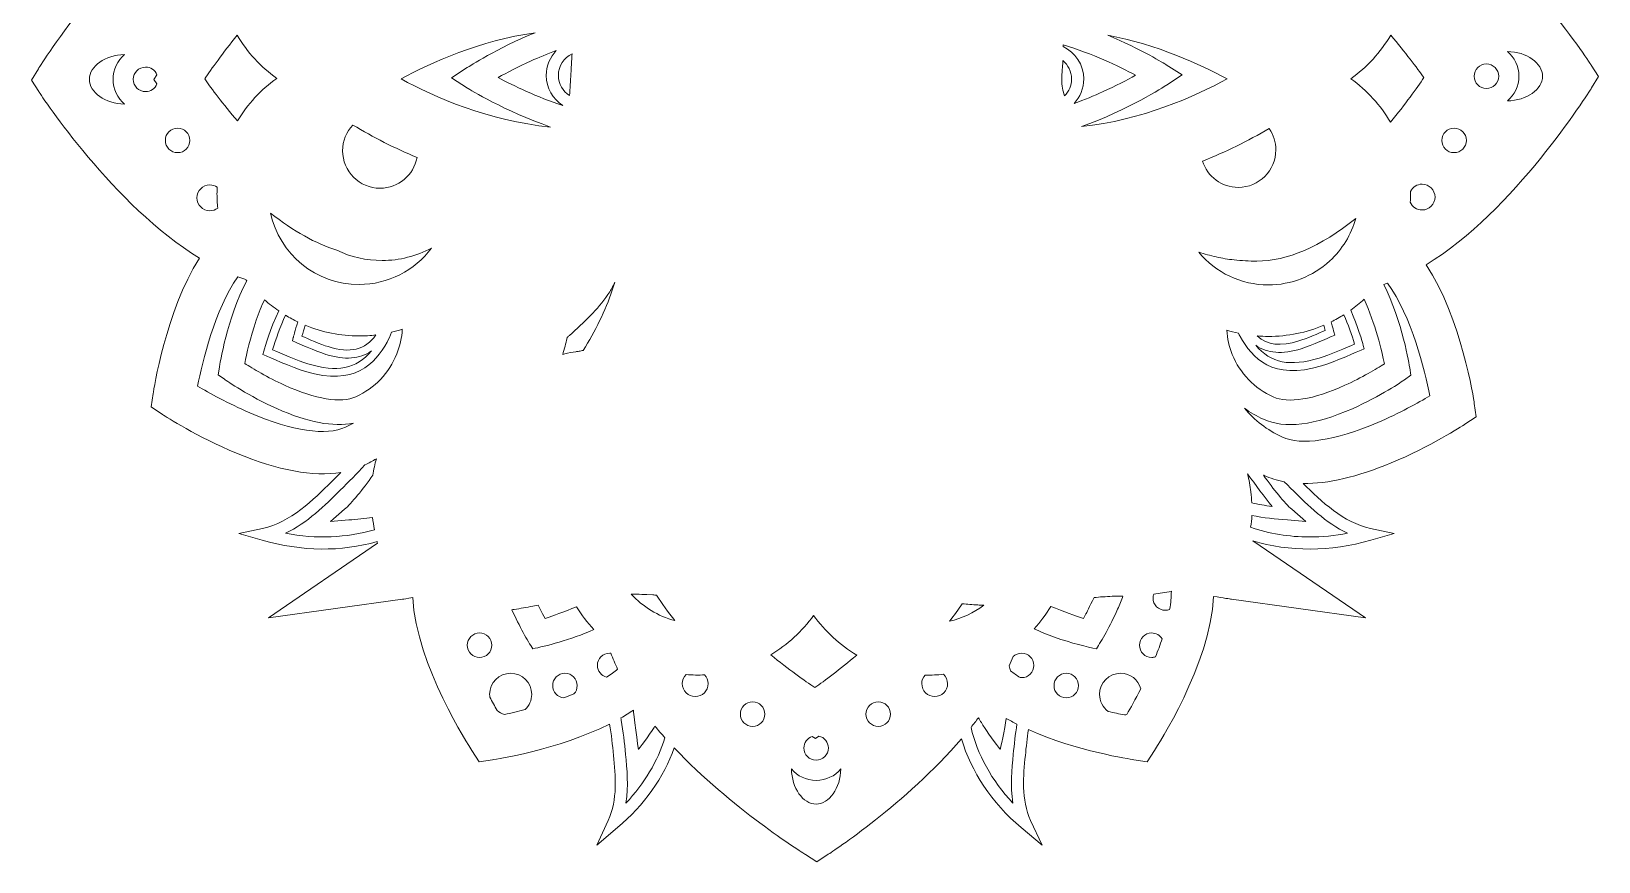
# Model space of a CAD drawing. Header units: millimetres. Extents: x -1261 to 1432, y 277 to 658.
# Drawn here: x 627.4 to 1004.9, y 278.6 to 478.7 of the extents above; entities that cross this region are included whole.
import ezdxf

# ---------------------------------------------------------------- set-up
doc = ezdxf.new("R2010")
doc.units = ezdxf.units.MM
doc.header["$MEASUREMENT"] = 0
doc.layers.add('Layer 8', color=7, linetype='Continuous')

msp = doc.modelspace()

# ---------------------------------------------------------------- linework, layer by layer
at = {"layer": 'Layer 8', "lineweight": 0}
for points, knots in [([(1003.15, 470.58), (1003.15, 470.58), (1003.15, 470.58), (1003.15, 470.58), (1002.39, 471.75), (984.79, 498.59), (963.95, 511.01), (972.03, 523.93), (974.84, 542.68), (974.96, 543.5), (974.96, 543.5), (975.43, 546.71), (975.43, 546.71), (975.43, 546.71), (972.72, 548.5), (972.72, 548.5), (971.89, 549.05), (964.37, 553.93), (954.91, 557.86), (945.3, 561.84), (937.16, 563.42), (930.59, 562.59), (931.49, 563.5), (932.39, 564.4), (933.28, 565.28), (937.71, 569.67), (943.21, 575.14), (949.95, 576.57), (949.95, 576.57), (955.64, 577.78), (955.64, 577.78), (955.64, 577.78), (950.05, 579.4), (950.05, 579.4), (940.98, 582.04), (931.83, 582.22), (923.55, 580.08), (923.55, 580.08), (948.78, 597.34), (948.78, 597.34), (948.78, 597.34), (916.45, 592.84), (916.45, 592.84), (916.21, 592.81), (915.16, 592.66), (913.5, 592.39), (912.71, 608.85), (899.81, 628.62), (899.25, 629.49), (899.25, 629.49), (897.46, 632.2), (897.46, 632.2), (897.46, 632.2), (894.24, 631.73), (894.24, 631.73), (893.48, 631.62), (879.6, 629.54), (867.49, 623.81), (867.21, 625.79), (867.01, 627.79), (866.82, 629.75), (866.34, 634.48), (865.76, 640.37), (868.08, 645.39), (868.08, 645.39), (870.86, 651.38), (870.86, 651.38), (870.86, 651.38), (865.82, 647.12), (865.82, 647.12), (859.11, 641.44), (854.24, 634.34), (851.79, 626.87), (837.88, 642.27), (819.39, 653.87), (818.46, 654.45), (818.46, 654.45), (815.7, 656.17), (815.7, 656.17), (815.7, 656.17), (812.97, 654.4), (812.97, 654.4), (812.11, 653.84), (795.36, 642.86), (782.2, 628.11), (779.63, 635.12), (774.95, 641.75), (768.61, 647.12), (768.61, 647.12), (763.56, 651.38), (763.56, 651.38), (763.56, 651.38), (766.34, 645.39), (766.34, 645.39), (768.67, 640.37), (768.08, 634.48), (767.61, 629.75), (767.41, 627.74), (767.2, 625.68), (766.91, 623.65), (754.72, 629.5), (740.57, 631.62), (739.81, 631.73), (739.81, 631.73), (736.6, 632.2), (736.6, 632.2), (736.6, 632.2), (734.81, 629.49), (734.81, 629.49), (734.24, 628.62), (721.28, 608.75), (720.55, 592.26), (718.28, 592.64), (716.87, 592.83), (716.8, 592.84), (716.8, 592.84), (684.47, 597.34), (684.47, 597.34), (684.47, 597.34), (709.85, 579.98), (709.85, 579.98), (701.47, 582.22), (692.18, 582.08), (682.97, 579.4), (682.97, 579.4), (677.39, 577.78), (677.39, 577.78), (677.39, 577.78), (683.08, 576.57), (683.08, 576.57), (689.81, 575.14), (695.32, 569.67), (699.74, 565.28), (699.81, 565.21), (699.89, 565.14), (699.96, 565.07), (693.6, 565.59), (685.85, 563.97), (676.79, 560.21), (667.34, 556.29), (659.81, 551.4), (658.98, 550.86), (658.98, 550.86), (656.27, 549.07), (656.27, 549.07), (656.27, 549.07), (656.74, 545.85), (656.74, 545.85), (656.86, 544.98), (659.85, 525.05), (668.57, 512.11), (647.61, 499.21), (629.86, 470.93), (629.1, 469.71), (629.1, 469.71), (627.38, 466.95), (627.38, 466.95), (627.38, 466.95), (629.15, 464.22), (629.15, 464.22), (629.9, 463.08), (647.25, 436.63), (667.86, 424.09), (659.69, 411.16), (656.86, 392.25), (656.74, 391.43), (656.74, 391.43), (656.27, 388.21), (656.27, 388.21), (656.27, 388.21), (658.98, 386.42), (658.98, 386.42), (659.81, 385.87), (667.33, 380.99), (676.79, 377.07), (686.82, 372.9), (695.26, 371.36), (701.97, 372.45), (701.23, 371.71), (700.48, 370.96), (699.74, 370.23), (695.32, 365.84), (689.81, 360.37), (683.08, 358.94), (683.08, 358.94), (677.39, 357.73), (677.39, 357.73), (677.39, 357.73), (682.97, 356.11), (682.97, 356.11), (692.49, 353.35), (702.08, 353.29), (710.66, 355.76), (710.7, 355.63), (710.73, 355.5), (710.76, 355.37), (710.76, 355.37), (684.47, 337.39), (684.47, 337.39), (684.47, 337.39), (716.8, 341.89), (716.8, 341.89), (717.01, 341.91), (717.87, 342.04), (719.24, 342.25), (720.16, 325.86), (732.92, 306.29), (733.48, 305.44), (733.48, 305.44), (735.27, 302.72), (735.27, 302.72), (735.27, 302.72), (738.49, 303.19), (738.49, 303.19), (739.27, 303.3), (754.25, 305.55), (766.67, 311.8), (767.1, 309.31), (767.36, 306.72), (767.61, 304.21), (768.08, 299.48), (768.67, 293.59), (766.34, 288.57), (766.34, 288.57), (763.56, 282.57), (763.56, 282.57), (763.56, 282.57), (768.61, 286.84), (768.61, 286.84), (775, 292.25), (779.71, 298.95), (782.26, 306.03), (795.92, 291.58), (812.95, 280.9), (813.84, 280.35), (813.84, 280.35), (816.6, 278.63), (816.6, 278.63), (816.6, 278.63), (819.33, 280.4), (819.33, 280.4), (820.22, 280.98), (838.1, 292.7), (851.44, 308.22), (853.76, 300.34), (858.77, 292.81), (865.82, 286.84), (865.82, 286.84), (870.86, 282.57), (870.86, 282.57), (870.86, 282.57), (868.08, 288.57), (868.08, 288.57), (865.76, 293.59), (866.34, 299.48), (866.82, 304.21), (867.02, 306.27), (867.24, 308.4), (867.54, 310.48), (879.3, 305.23), (892.19, 303.3), (892.92, 303.19), (892.92, 303.19), (896.13, 302.72), (896.13, 302.72), (896.13, 302.72), (897.92, 305.44), (897.92, 305.44), (898.49, 306.3), (911.4, 326.09), (912.18, 342.55), (914.55, 342.16), (916.11, 341.93), (916.45, 341.89), (916.45, 341.89), (948.78, 337.39), (948.78, 337.39), (948.78, 337.39), (921.84, 355.82), (921.84, 355.82), (921.77, 355.86), (921.69, 355.92), (921.61, 355.97), (930.38, 353.28), (940.26, 353.27), (950.05, 356.11), (950.05, 356.11), (955.64, 357.73), (955.64, 357.73), (955.64, 357.73), (949.95, 358.94), (949.95, 358.94), (943.45, 360.32), (938.1, 365.46), (933.75, 369.76), (939.71, 369.69), (946.79, 371.34), (954.91, 374.71), (964.36, 378.63), (971.89, 383.52), (972.72, 384.07), (972.72, 384.07), (975.43, 385.85), (975.43, 385.85), (975.43, 385.85), (974.96, 389.07), (974.96, 389.07), (974.84, 389.93), (971.9, 409.53), (963.36, 422.47), (984.48, 435.26), (1002.43, 463.86), (1003.2, 465.09), (1003.2, 465.09), (1004.92, 467.85), (1004.92, 467.85), (1004.92, 467.85), (1003.15, 470.58), (1003.15, 470.58)], [0, 0, 0, 0, 1, 1, 1, 2, 2, 2, 3, 3, 3, 4, 4, 4, 5, 5, 5, 6, 6, 6, 7, 7, 7, 8, 8, 8, 9, 9, 9, 10, 10, 10, 11, 11, 11, 12, 12, 12, 13, 13, 13, 14, 14, 14, 15, 15, 15, 16, 16, 16, 17, 17, 17, 18, 18, 18, 19, 19, 19, 20, 20, 20, 21, 21, 21, 22, 22, 22, 23, 23, 23, 24, 24, 24, 25, 25, 25, 26, 26, 26, 27, 27, 27, 28, 28, 28, 29, 29, 29, 30, 30, 30, 31, 31, 31, 32, 32, 32, 33, 33, 33, 34, 34, 34, 35, 35, 35, 36, 36, 36, 37, 37, 37, 38, 38, 38, 39, 39, 39, 40, 40, 40, 41, 41, 41, 42, 42, 42, 43, 43, 43, 44, 44, 44, 45, 45, 45, 46, 46, 46, 47, 47, 47, 48, 48, 48, 49, 49, 49, 50, 50, 50, 51, 51, 51, 52, 52, 52, 53, 53, 53, 54, 54, 54, 55, 55, 55, 56, 56, 56, 57, 57, 57, 58, 58, 58, 59, 59, 59, 60, 60, 60, 61, 61, 61, 62, 62, 62, 63, 63, 63, 64, 64, 64, 65, 65, 65, 66, 66, 66, 67, 67, 67, 68, 68, 68, 69, 69, 69, 70, 70, 70, 71, 71, 71, 72, 72, 72, 73, 73, 73, 74, 74, 74, 75, 75, 75, 76, 76, 76, 77, 77, 77, 78, 78, 78, 79, 79, 79, 80, 80, 80, 81, 81, 81, 82, 82, 82, 83, 83, 83, 84, 84, 84, 85, 85, 85, 86, 86, 86, 87, 87, 87, 88, 88, 88, 89, 89, 89, 90, 90, 90, 91, 91, 91, 92, 92, 92, 93, 93, 93, 94, 94, 94, 95, 95, 95, 96, 96, 96, 97, 97, 97, 98, 98, 98, 99, 99, 99, 100, 100, 100, 101, 101, 101, 102, 102, 102, 103, 103, 103, 104, 104, 104, 105, 105, 105, 106, 106, 106, 106]), ([(677.02, 457.12), (673.54, 461.21), (670.78, 464.93), (669.13, 467.25), (670.76, 469.64), (673.5, 473.51), (676.96, 477.77), (679.39, 473.69), (682.64, 470.15), (686.49, 467.39), (682.67, 464.66), (679.45, 461.16), (677.02, 457.12)], [0, 0, 0, 0, 1, 1, 1, 2, 2, 2, 3, 3, 3, 4, 4, 4, 4]), ([(748.76, 478.4), (739.52, 474.62), (732.77, 470.23), (732.39, 469.98), (732.39, 469.98), (728.59, 467.48), (728.59, 467.48), (728.59, 467.48), (732.44, 465.06), (732.44, 465.06), (732.91, 464.77), (741.41, 459.49), (752.43, 455.67), (737.56, 457.08), (724.4, 462.94), (716.45, 467.26), (723.74, 471.22), (735.41, 476.47), (748.76, 478.4)], [0, 0, 0, 0, 1, 1, 1, 2, 2, 2, 3, 3, 3, 4, 4, 4, 5, 5, 5, 6, 6, 6, 6]), ([(915.43, 467.26), (907.63, 463.02), (894.83, 457.31), (880.31, 455.76), (891.58, 459.76), (900.32, 465.44), (900.81, 465.76), (900.81, 465.76), (904.61, 468.25), (904.61, 468.25), (904.61, 468.25), (900.76, 470.67), (900.76, 470.67), (900.42, 470.88), (894.73, 474.42), (886.69, 477.8), (898.56, 475.52), (908.83, 470.84), (915.43, 467.26)], [0, 0, 0, 0, 1, 1, 1, 2, 2, 2, 3, 3, 3, 4, 4, 4, 5, 5, 5, 6, 6, 6, 6]), ([(945.22, 467.29), (949.11, 470.08), (952.38, 473.66), (954.82, 477.8), (958.34, 473.66), (961.14, 469.9), (962.81, 467.56), (961.14, 465.11), (958.34, 461.16), (954.8, 456.81), (952.36, 460.94), (949.1, 464.51), (945.22, 467.29)], [0, 0, 0, 0, 1, 1, 1, 2, 2, 2, 3, 3, 3, 4, 4, 4, 4]), ([(649.82, 461.2), (645.21, 461.29), (641.36, 463.98), (641.36, 467.16), (641.36, 470.33), (645.21, 473.02), (649.82, 473.11), (648.14, 471.68), (647.06, 469.54), (647.06, 467.16), (647.06, 464.77), (648.14, 462.63), (649.82, 461.2)], [0, 0, 0, 0, 1, 1, 1, 2, 2, 2, 3, 3, 3, 4, 4, 4, 4]), ([(755.41, 460.83), (749.13, 462.92), (743.54, 465.61), (739.81, 467.6), (741.92, 468.77), (744.63, 470.18), (747.76, 471.6), (749.57, 472.41), (751.62, 473.28), (753.84, 474.09), (752.34, 472.54), (751.42, 470.43), (751.42, 468.11), (751.42, 465.05), (753.01, 462.37), (755.41, 460.83)], [0, 0, 0, 0, 1, 1, 1, 2, 2, 2, 3, 3, 3, 4, 4, 4, 5, 5, 5, 5]), ([(757.51, 471.5), (757.45, 470.48), (757.39, 469.46), (757.33, 468.44), (757.24, 466.74), (757.14, 465.01), (757.01, 463.28), (755.41, 464.29), (754.34, 466.07), (754.34, 468.11), (754.34, 470.39), (755.68, 472.36), (757.63, 473.27), (757.58, 472.67), (757.54, 472.08), (757.51, 471.5)], [0, 0, 0, 0, 1, 1, 1, 2, 2, 2, 3, 3, 3, 4, 4, 4, 5, 5, 5, 5]), ([(875.93, 475.05), (875.93, 475.19), (875.92, 475.34), (875.92, 475.49), (882.96, 473.34), (889.29, 470.32), (893.39, 468.14), (891.28, 466.96), (888.57, 465.55), (885.44, 464.14), (883.41, 463.22), (881.07, 462.25), (878.54, 461.34), (879.99, 462.89), (880.88, 464.96), (880.88, 467.24), (880.88, 470.69), (878.85, 473.66), (875.93, 475.05)], [0, 0, 0, 0, 1, 1, 1, 2, 2, 2, 3, 3, 3, 4, 4, 4, 5, 5, 5, 6, 6, 6, 6]), ([(982.95, 461.96), (984.64, 463.39), (985.71, 465.53), (985.71, 467.91), (985.71, 470.3), (984.64, 472.43), (982.95, 473.87), (987.56, 473.78), (991.41, 471.09), (991.41, 467.91), (991.41, 464.74), (987.56, 462.05), (982.95, 461.96)], [0, 0, 0, 0, 1, 1, 1, 2, 2, 2, 3, 3, 3, 4, 4, 4, 4]), ([(657.61, 466.04), (657.17, 464.95), (656.09, 464.2), (654.88, 464.2), (653.25, 464.2), (651.93, 465.53), (651.93, 467.16), (651.93, 468.78), (653.25, 470.11), (654.88, 470.11), (656.1, 470.11), (657.18, 469.36), (657.62, 468.26), (657.62, 468.26), (656.91, 467.12), (656.91, 467.12), (656.91, 467.12), (657.61, 466.04), (657.61, 466.04)], [0, 0, 0, 0, 1, 1, 1, 2, 2, 2, 3, 3, 3, 4, 4, 4, 5, 5, 5, 6, 6, 6, 6]), ([(876.29, 463.2), (876.06, 463.79), (875.86, 464.38), (875.74, 464.99), (875.46, 466.42), (875.58, 467.97), (875.7, 469.46), (875.7, 469.46), (875.76, 470.12), (875.76, 470.12), (875.8, 470.63), (875.83, 471.15), (875.85, 471.67), (877.14, 470.62), (877.96, 469.03), (877.96, 467.24), (877.96, 465.67), (877.32, 464.24), (876.29, 463.2)], [0, 0, 0, 0, 1, 1, 1, 2, 2, 2, 3, 3, 3, 4, 4, 4, 5, 5, 5, 6, 6, 6, 6]), ([(977.89, 464.96), (976.26, 464.96), (974.94, 466.28), (974.94, 467.91), (974.94, 469.54), (976.26, 470.87), (977.89, 470.87), (979.52, 470.87), (980.85, 469.54), (980.85, 467.91), (980.85, 466.28), (979.52, 464.96), (977.89, 464.96)], [0, 0, 0, 0, 1, 1, 1, 2, 2, 2, 3, 3, 3, 4, 4, 4, 4]), ([(662.61, 449.49), (660.98, 449.49), (659.66, 450.81), (659.66, 452.44), (659.66, 454.07), (660.98, 455.39), (662.61, 455.39), (664.24, 455.39), (665.56, 454.07), (665.56, 452.44), (665.56, 450.81), (664.24, 449.49), (662.61, 449.49)], [0, 0, 0, 0, 1, 1, 1, 2, 2, 2, 3, 3, 3, 4, 4, 4, 4]), ([(704.85, 456.15), (709.74, 453.2), (714.92, 450.57), (720.28, 448.32), (719.5, 444.09), (715.78, 440.92), (711.4, 440.92), (706.42, 440.92), (702.36, 444.97), (702.36, 449.95), (702.36, 452.27), (703.26, 454.48), (704.85, 456.15)], [0, 0, 0, 0, 1, 1, 1, 2, 2, 2, 3, 3, 3, 4, 4, 4, 4]), ([(909.51, 447.46), (915.03, 449.66), (920.42, 452.29), (925.55, 455.28), (926.6, 453.78), (927.16, 451.99), (927.16, 450.15), (927.16, 445.17), (923.11, 441.12), (918.13, 441.12), (914.12, 441.12), (910.66, 443.72), (909.51, 447.46)], [0, 0, 0, 0, 1, 1, 1, 2, 2, 2, 3, 3, 3, 4, 4, 4, 4]), ([(970.09, 449.49), (968.47, 449.49), (967.14, 450.81), (967.14, 452.44), (967.14, 454.07), (968.47, 455.39), (970.09, 455.39), (971.72, 455.39), (973.05, 454.07), (973.05, 452.44), (973.05, 450.81), (971.72, 449.49), (970.09, 449.49)], [0, 0, 0, 0, 1, 1, 1, 2, 2, 2, 3, 3, 3, 4, 4, 4, 4]), ([(962.39, 435.68), (961.14, 435.68), (960.03, 436.43), (959.54, 437.57), (959.58, 438.26), (959.6, 438.86), (959.6, 439.43), (959.6, 439.66), (959.59, 439.89), (959.59, 440.12), (960.1, 441.2), (961.2, 441.9), (962.39, 441.9), (964.11, 441.9), (965.5, 440.51), (965.5, 438.79), (965.5, 437.08), (964.11, 435.68), (962.39, 435.68)], [0, 0, 0, 0, 1, 1, 1, 2, 2, 2, 3, 3, 3, 4, 4, 4, 5, 5, 5, 6, 6, 6, 6]), ([(667.27, 438.6), (667.27, 440.31), (668.66, 441.71), (670.38, 441.71), (671.02, 441.71), (671.63, 441.51), (672.14, 441.15), (672.12, 440.6), (672.1, 440.06), (672.1, 439.54), (672.1, 438.43), (672.16, 437.29), (672.28, 436.14), (671.73, 435.72), (671.07, 435.48), (670.38, 435.48), (668.66, 435.48), (667.27, 436.88), (667.27, 438.6)], [0, 0, 0, 0, 1, 1, 1, 2, 2, 2, 3, 3, 3, 4, 4, 4, 5, 5, 5, 6, 6, 6, 6]), ([(711.89, 423.51), (716.04, 423.51), (720.11, 424.53), (723.79, 426.48), (719.71, 421.05), (713.26, 417.72), (706.33, 417.72), (695.9, 417.72), (687.13, 425.03), (685.01, 434.92), (690.53, 430.57), (695.88, 427.57), (700.94, 425.97), (704.38, 424.34), (708.06, 423.51), (711.89, 423.51)], [0, 0, 0, 0, 1, 1, 1, 2, 2, 2, 3, 3, 3, 4, 4, 4, 5, 5, 5, 5]), ([(940.13, 423.39), (936.09, 419.67), (930.85, 417.62), (925.36, 417.62), (918.79, 417.62), (912.67, 420.56), (908.57, 425.5), (909.97, 425.06), (911.39, 424.68), (912.82, 424.38), (914.22, 424.02), (915.66, 423.78), (917.1, 423.67), (918.92, 423.46), (920.75, 423.35), (922.55, 423.35), (929.91, 423.35), (937.92, 426.81), (946.4, 433.65), (945.33, 429.75), (943.17, 426.19), (940.13, 423.39)], [0, 0, 0, 0, 1, 1, 1, 2, 2, 2, 3, 3, 3, 4, 4, 4, 5, 5, 5, 6, 6, 6, 7, 7, 7, 7]), ([(680.01, 386.81), (674.81, 389.03), (670.17, 391.61), (667.44, 393.22), (668.63, 399.2), (671.6, 411.56), (677.08, 419.58), (677.74, 419.34), (678.39, 419.12), (679.03, 418.93), (679.11, 418.83), (679.18, 418.73), (679.26, 418.63), (674.57, 409.61), (672.74, 398.27), (672.67, 397.77), (672.67, 397.77), (672.38, 395.93), (672.38, 395.93), (672.38, 395.93), (673.89, 394.87), (673.89, 394.87), (674.47, 394.46), (679.78, 390.8), (686.48, 387.82), (693.93, 384.51), (700.12, 383.33), (704.95, 384.3), (704.35, 383.96), (703.73, 383.65), (703.09, 383.35), (698.38, 381.18), (690.39, 382.38), (680.01, 386.81)], [0, 0, 0, 0, 1, 1, 1, 2, 2, 2, 3, 3, 3, 4, 4, 4, 5, 5, 5, 6, 6, 6, 7, 7, 7, 8, 8, 8, 9, 9, 9, 10, 10, 10, 11, 11, 11, 11]), ([(759.32, 401.64), (759.06, 401.6), (758.8, 401.56), (758.54, 401.52), (757.67, 401.38), (756.77, 401.24), (755.89, 401), (755.71, 400.96), (755.54, 400.91), (755.37, 400.85), (755.77, 402.18), (756.13, 403.5), (756.45, 404.83), (756.46, 404.87), (756.47, 404.92), (756.48, 404.96), (756.66, 405.12), (756.84, 405.29), (757.01, 405.44), (757.01, 405.44), (757.64, 406.02), (757.64, 406.02), (761.21, 409.27), (764.36, 412.27), (766.69, 415.97), (767.17, 416.74), (767.59, 417.51), (767.97, 418.29), (767.74, 417.66), (767.52, 417.02), (767.31, 416.36), (765.65, 411.36), (763.19, 406.47), (760.33, 401.83), (759.99, 401.76), (759.66, 401.7), (759.32, 401.64)], [0, 0, 0, 0, 1, 1, 1, 2, 2, 2, 3, 3, 3, 4, 4, 4, 5, 5, 5, 6, 6, 6, 7, 7, 7, 8, 8, 8, 9, 9, 9, 10, 10, 10, 11, 11, 11, 12, 12, 12, 12]), ([(964.26, 390.86), (961.53, 389.25), (956.89, 386.67), (951.69, 384.45), (951.69, 384.45), (951.69, 384.45), (951.69, 384.45), (941.31, 380.02), (933.32, 378.83), (928.61, 381), (925.06, 382.63), (922.01, 384.99), (919.62, 387.88), (921.02, 386.86), (922.54, 385.97), (924.16, 385.24), (929.3, 382.92), (936.51, 383.78), (945.6, 387.79), (952.31, 390.75), (957.61, 394.38), (958.19, 394.78), (958.19, 394.78), (959.71, 395.83), (959.71, 395.83), (959.71, 395.83), (959.42, 397.67), (959.42, 397.67), (959.34, 398.15), (957.61, 408.88), (953.15, 417.73), (953.45, 417.82), (953.75, 417.92), (954.05, 418.03), (959.89, 410.08), (963.02, 397.12), (964.26, 390.86)], [0, 0, 0, 0, 1, 1, 1, 2, 2, 2, 3, 3, 3, 4, 4, 4, 5, 5, 5, 6, 6, 6, 7, 7, 7, 8, 8, 8, 9, 9, 9, 10, 10, 10, 11, 11, 11, 12, 12, 12, 12]), ([(683.53, 414.05), (684.62, 413.07), (685.77, 412.18), (686.97, 411.36), (684.92, 407.09), (683.64, 402.63), (683.38, 401.67), (683.38, 401.67), (683.16, 400.86), (683.16, 400.86), (683.16, 400.86), (683.93, 400.52), (683.93, 400.52), (684.18, 400.41), (690.28, 397.71), (693.44, 396.75), (705.29, 393.15), (710.15, 398.64), (713.06, 403.82), (713.46, 404.53), (713.8, 405.35), (714.11, 406.21), (714.99, 406.41), (715.86, 406.66), (716.73, 406.93), (716.63, 404.91), (716.19, 402.92), (715.41, 400.98), (713.58, 396.38), (710.07, 392.71), (705.55, 390.65), (701.98, 389.03), (695.87, 390.03), (688.34, 393.47), (684.26, 395.33), (680.68, 397.49), (678.78, 398.71), (679.21, 400.9), (680.12, 404.92), (681.57, 409.11), (682.18, 410.89), (682.84, 412.54), (683.53, 414.05)], [0, 0, 0, 0, 1, 1, 1, 2, 2, 2, 3, 3, 3, 4, 4, 4, 5, 5, 5, 6, 6, 6, 7, 7, 7, 8, 8, 8, 9, 9, 9, 10, 10, 10, 11, 11, 11, 12, 12, 12, 13, 13, 13, 14, 14, 14, 14]), ([(916.67, 400.86), (915.91, 402.76), (915.47, 404.71), (915.37, 406.7), (916.29, 406.41), (917.22, 406.17), (918.16, 405.97), (918.28, 405.7), (918.42, 405.44), (918.55, 405.19), (921.46, 400.01), (926.32, 394.52), (938.17, 398.12), (941.33, 399.08), (947.43, 401.78), (947.68, 401.9), (947.68, 401.9), (948.45, 402.24), (948.45, 402.24), (948.45, 402.24), (948.23, 403.04), (948.23, 403.04), (947.99, 403.91), (946.92, 407.67), (945.19, 411.54), (946.31, 412.34), (947.39, 413.2), (948.41, 414.15), (951.13, 408.36), (952.69, 401.66), (953.31, 398.6), (951.41, 397.4), (947.85, 395.28), (943.79, 393.43), (936.24, 390), (930.12, 389), (926.54, 390.62), (922.01, 392.66), (918.51, 396.3), (916.67, 400.86)], [0, 0, 0, 0, 1, 1, 1, 2, 2, 2, 3, 3, 3, 4, 4, 4, 5, 5, 5, 6, 6, 6, 7, 7, 7, 8, 8, 8, 9, 9, 9, 10, 10, 10, 11, 11, 11, 12, 12, 12, 13, 13, 13, 13]), ([(691.02, 403.82), (691.22, 403.73), (695.89, 401.62), (698.32, 400.88), (702.91, 399.47), (706.46, 399.71), (709.29, 401.71), (705.68, 397.36), (701.02, 396.48), (694, 398.61), (691.6, 399.34), (687.25, 401.2), (685.49, 401.96), (686.25, 404.57), (687.34, 407.58), (688.63, 410.29), (689.59, 409.71), (690.58, 409.18), (691.58, 408.7), (690.89, 406.61), (690.5, 405.04), (690.48, 404.94), (690.48, 404.94), (690.28, 404.15), (690.28, 404.15), (690.28, 404.15), (691.02, 403.82), (691.02, 403.82)], [0, 0, 0, 0, 1, 1, 1, 2, 2, 2, 3, 3, 3, 4, 4, 4, 5, 5, 5, 6, 6, 6, 7, 7, 7, 8, 8, 8, 9, 9, 9, 9]), ([(698.89, 402.74), (697.14, 403.27), (694, 404.63), (692.57, 405.26), (692.8, 406.12), (693.06, 407.01), (693.36, 407.91), (697.46, 406.22), (701.87, 405.31), (706.33, 405.31), (707.7, 405.31), (709.05, 405.39), (710.39, 405.55), (707.73, 401.9), (704.24, 401.1), (698.89, 402.74)], [0, 0, 0, 0, 1, 1, 1, 2, 2, 2, 3, 3, 3, 4, 4, 4, 5, 5, 5, 5]), ([(933.29, 402.25), (935.72, 402.99), (940.39, 405.1), (940.59, 405.19), (940.59, 405.19), (941.33, 405.53), (941.33, 405.53), (941.33, 405.53), (941.13, 406.31), (941.13, 406.31), (941.11, 406.39), (940.88, 407.33), (940.46, 408.7), (941.52, 409.22), (942.54, 409.8), (943.54, 410.43), (944.59, 408.06), (945.48, 405.55), (946.12, 403.34), (944.36, 402.57), (940.01, 400.72), (937.61, 399.99), (930.59, 397.86), (925.93, 398.74), (922.32, 403.08), (925.15, 401.08), (928.7, 400.84), (933.29, 402.25)], [0, 0, 0, 0, 1, 1, 1, 2, 2, 2, 3, 3, 3, 4, 4, 4, 5, 5, 5, 6, 6, 6, 7, 7, 7, 8, 8, 8, 9, 9, 9, 9]), ([(922.66, 405.31), (923.55, 405.24), (924.46, 405.2), (925.36, 405.2), (930.03, 405.2), (934.53, 406.13), (938.69, 407.89), (938.81, 407.47), (938.93, 407.05), (939.04, 406.63), (937.61, 406), (934.47, 404.65), (932.72, 404.11), (928.28, 402.75), (925.12, 403.07), (922.66, 405.31)], [0, 0, 0, 0, 1, 1, 1, 2, 2, 2, 3, 3, 3, 4, 4, 4, 5, 5, 5, 5]), ([(688.57, 357.76), (693.85, 360.27), (698.17, 364.55), (701.8, 368.16), (703.78, 370.12), (705.8, 372.14), (707.73, 374.24), (708.68, 374.69), (709.6, 375.19), (710.49, 375.71), (710.12, 374.46), (709.84, 373.13), (709.64, 371.73), (707.21, 368.36), (704.54, 364.98), (702.84, 363.54), (702.84, 363.54), (699.42, 360.63), (699.42, 360.63), (699.42, 360.63), (703.89, 360.97), (703.89, 360.97), (705.79, 361.11), (707.69, 361.29), (709.57, 361.57), (709.69, 360.6), (709.85, 359.61), (710.03, 358.62), (703.36, 356.66), (696.01, 356.34), (688.57, 357.76)], [0, 0, 0, 0, 1, 1, 1, 2, 2, 2, 3, 3, 3, 4, 4, 4, 5, 5, 5, 6, 6, 6, 7, 7, 7, 8, 8, 8, 9, 9, 9, 10, 10, 10, 10]), ([(921.36, 365.09), (921.32, 365.96), (921.24, 366.84), (921.13, 367.74), (920.95, 369.17), (920.7, 370.63), (920.37, 372.11), (922.24, 369.4), (924.42, 366.48), (926.31, 364.25), (924.54, 364.46), (922.9, 364.73), (921.36, 365.09)], [0, 0, 0, 0, 1, 1, 1, 2, 2, 2, 3, 3, 3, 4, 4, 4, 4]), ([(944.45, 357.76), (941.37, 357.17), (938.3, 356.88), (935.28, 356.88), (930.34, 356.88), (925.54, 357.67), (921.09, 359.22), (921.25, 360.15), (921.35, 361.11), (921.39, 362.09), (924.19, 361.48), (927.08, 361.18), (929.95, 360.97), (929.95, 360.97), (934.42, 360.63), (934.42, 360.63), (934.42, 360.63), (931, 363.54), (931, 363.54), (929.28, 364.99), (926.59, 368.4), (924.15, 371.8), (924.21, 371.77), (924.27, 371.74), (924.33, 371.71), (925.82, 371.03), (927.44, 370.52), (929.18, 370.2), (929.86, 369.51), (930.55, 368.83), (931.22, 368.16), (934.86, 364.55), (939.18, 360.27), (944.45, 357.76)], [0, 0, 0, 0, 1, 1, 1, 2, 2, 2, 3, 3, 3, 4, 4, 4, 5, 5, 5, 6, 6, 6, 7, 7, 7, 8, 8, 8, 9, 9, 9, 10, 10, 10, 11, 11, 11, 11]), ([(900.52, 339.21), (898.89, 339.21), (897.57, 340.54), (897.57, 342.17), (897.57, 342.5), (897.63, 342.82), (897.73, 343.12), (899.16, 343.29), (900.58, 343.51), (901.99, 343.78), (901.98, 342.44), (901.85, 340.98), (901.58, 339.41), (901.24, 339.28), (900.89, 339.21), (900.52, 339.21)], [0, 0, 0, 0, 1, 1, 1, 2, 2, 2, 3, 3, 3, 4, 4, 4, 5, 5, 5, 5]), ([(748.16, 329.93), (746.99, 331.82), (744.93, 335.33), (743.14, 339.34), (743.3, 339.36), (743.47, 339.39), (743.65, 339.41), (745.17, 339.63), (746.69, 339.91), (748.16, 340.19), (748.16, 340.19), (749.46, 340.42), (749.46, 340.42), (750.06, 339.22), (750.48, 338.43), (750.54, 338.32), (750.54, 338.32), (751.14, 337.19), (751.14, 337.19), (751.14, 337.19), (752.33, 337.63), (752.33, 337.63), (752.53, 337.71), (755.73, 338.88), (758.73, 340.03), (759.91, 338.09), (761.29, 336.25), (762.85, 334.57), (757.32, 332.02), (751.07, 330.54), (748.16, 329.93)], [0, 0, 0, 0, 1, 1, 1, 2, 2, 2, 3, 3, 3, 4, 4, 4, 5, 5, 5, 6, 6, 6, 7, 7, 7, 8, 8, 8, 9, 9, 9, 10, 10, 10, 10]), ([(771.9, 343.09), (772.34, 343.09), (772.77, 343.08), (773.19, 343.08), (774, 343.06), (774.83, 343.04), (775.65, 343), (775.65, 343), (777.1, 342.92), (777.1, 342.92), (777.41, 342.9), (777.71, 342.88), (777.98, 342.85), (779.26, 340.83), (780.74, 338.79), (782.42, 336.72), (778.32, 337.8), (774.69, 340.05), (771.9, 343.09)], [0, 0, 0, 0, 1, 1, 1, 2, 2, 2, 3, 3, 3, 4, 4, 4, 5, 5, 5, 6, 6, 6, 6]), ([(848.55, 336.56), (849.66, 337.98), (850.68, 339.38), (851.61, 340.77), (852.82, 340.67), (854.08, 340.57), (855.36, 340.49), (855.84, 340.46), (856.31, 340.43), (856.78, 340.41), (854.38, 338.59), (851.59, 337.26), (848.55, 336.56)], [0, 0, 0, 0, 1, 1, 1, 2, 2, 2, 3, 3, 3, 4, 4, 4, 4]), ([(873.88, 332.71), (873.88, 332.71), (873.88, 332.71), (873.88, 332.71), (872.09, 333.35), (870.43, 334.03), (868.92, 334.75), (870.44, 336.41), (871.79, 338.22), (872.94, 340.13), (876.02, 338.95), (879.4, 337.71), (879.61, 337.63), (879.61, 337.63), (880.8, 337.19), (880.8, 337.19), (880.8, 337.19), (881.4, 338.32), (881.4, 338.32), (881.48, 338.48), (882.32, 340.07), (883.37, 342.25), (884.06, 342.33), (884.75, 342.41), (885.44, 342.45), (886.97, 342.56), (888.55, 342.6), (890.08, 342.64), (890.17, 342.64), (890.26, 342.65), (890.34, 342.65), (889.96, 341.62), (889.53, 340.56), (889.04, 339.47), (887.23, 335.41), (885.14, 331.84), (883.95, 329.93), (881.81, 330.37), (877.93, 331.28), (873.88, 332.71)], [0, 0, 0, 0, 1, 1, 1, 2, 2, 2, 3, 3, 3, 4, 4, 4, 5, 5, 5, 6, 6, 6, 7, 7, 7, 8, 8, 8, 9, 9, 9, 10, 10, 10, 11, 11, 11, 12, 12, 12, 13, 13, 13, 13]), ([(816.13, 320.57), (813.7, 322.21), (809.79, 324.98), (805.48, 328.49), (809.54, 330.92), (813.05, 334.15), (815.8, 337.98), (818.56, 334.12), (822.12, 330.86), (826.22, 328.42), (822.14, 324.96), (818.43, 322.21), (816.13, 320.57)], [0, 0, 0, 0, 1, 1, 1, 2, 2, 2, 3, 3, 3, 4, 4, 4, 4]), ([(735.34, 327.84), (733.71, 327.84), (732.39, 329.17), (732.39, 330.8), (732.39, 332.43), (733.71, 333.75), (735.34, 333.75), (736.97, 333.75), (738.29, 332.43), (738.29, 330.8), (738.29, 329.17), (736.97, 327.84), (735.34, 327.84)], [0, 0, 0, 0, 1, 1, 1, 2, 2, 2, 3, 3, 3, 4, 4, 4, 4]), ([(898.17, 327.99), (897.87, 327.89), (897.57, 327.84), (897.26, 327.84), (895.63, 327.84), (894.3, 329.17), (894.3, 330.8), (894.3, 332.43), (895.63, 333.75), (897.26, 333.75), (898.3, 333.75), (899.24, 333.21), (899.77, 332.34), (899.3, 330.94), (898.77, 329.48), (898.17, 327.99)], [0, 0, 0, 0, 1, 1, 1, 2, 2, 2, 3, 3, 3, 4, 4, 4, 5, 5, 5, 5]), ([(765.96, 323.07), (764.68, 323.4), (763.73, 324.58), (763.73, 325.93), (763.73, 327.56), (765.06, 328.89), (766.69, 328.89), (766.79, 328.89), (766.89, 328.88), (766.99, 328.87), (767.45, 327.59), (768, 326.29), (768.61, 325), (767.82, 324.35), (766.93, 323.7), (765.96, 323.07)], [0, 0, 0, 0, 1, 1, 1, 2, 2, 2, 3, 3, 3, 4, 4, 4, 5, 5, 5, 5]), ([(865.91, 322.98), (865.79, 322.98), (865.68, 322.99), (865.56, 323), (864.74, 323.53), (863.97, 324.07), (863.27, 324.62), (863.08, 324.99), (862.98, 325.4), (862.96, 325.81), (863.29, 326.56), (863.59, 327.31), (863.87, 328.06), (864.42, 328.59), (865.15, 328.89), (865.91, 328.89), (867.54, 328.89), (868.86, 327.56), (868.86, 325.93), (868.86, 324.3), (867.54, 322.98), (865.91, 322.98)], [0, 0, 0, 0, 1, 1, 1, 2, 2, 2, 3, 3, 3, 4, 4, 4, 5, 5, 5, 6, 6, 6, 7, 7, 7, 7]), ([(746.3, 315.26), (744.67, 314.84), (743, 314.45), (741.35, 314.11), (740.71, 314.31), (740.12, 314.63), (739.6, 315.06), (738.99, 316.12), (738.39, 317.2), (737.82, 318.28), (737.79, 318.51), (737.77, 318.73), (737.77, 318.95), (737.77, 321.74), (740.04, 324.02), (742.84, 324.02), (745.63, 324.02), (747.91, 321.74), (747.91, 318.95), (747.91, 317.54), (747.33, 316.21), (746.3, 315.26)], [0, 0, 0, 0, 1, 1, 1, 2, 2, 2, 3, 3, 3, 4, 4, 4, 5, 5, 5, 6, 6, 6, 7, 7, 7, 7]), ([(758.08, 319.06), (757.3, 318.74), (756.49, 318.43), (755.66, 318.12), (754.15, 318.26), (752.96, 319.53), (752.96, 321.06), (752.96, 322.69), (754.29, 324.02), (755.92, 324.02), (757.54, 324.02), (758.87, 322.69), (758.87, 321.06), (758.87, 320.31), (758.59, 319.61), (758.08, 319.06)], [0, 0, 0, 0, 1, 1, 1, 2, 2, 2, 3, 3, 3, 4, 4, 4, 5, 5, 5, 5]), ([(787.3, 318.42), (785.59, 318.42), (784.19, 319.81), (784.19, 321.53), (784.19, 322.35), (784.52, 323.14), (785.1, 323.72), (786.59, 323.59), (788.09, 323.57), (789.57, 323.64), (790.11, 323.07), (790.41, 322.32), (790.41, 321.53), (790.41, 319.81), (789.02, 318.42), (787.3, 318.42)], [0, 0, 0, 0, 1, 1, 1, 2, 2, 2, 3, 3, 3, 4, 4, 4, 5, 5, 5, 5]), ([(844.98, 318.42), (843.27, 318.42), (841.87, 319.81), (841.87, 321.53), (841.87, 322.31), (842.16, 323.04), (842.68, 323.61), (844.16, 323.57), (845.65, 323.63), (847.13, 323.78), (847.74, 323.19), (848.09, 322.38), (848.09, 321.53), (848.09, 319.81), (846.7, 318.42), (844.98, 318.42)], [0, 0, 0, 0, 1, 1, 1, 2, 2, 2, 3, 3, 3, 4, 4, 4, 5, 5, 5, 5]), ([(876.68, 318.11), (875.05, 318.11), (873.73, 319.43), (873.73, 321.06), (873.73, 322.69), (875.05, 324.02), (876.68, 324.02), (878.31, 324.02), (879.63, 322.69), (879.63, 321.06), (879.63, 319.43), (878.31, 318.11), (876.68, 318.11)], [0, 0, 0, 0, 1, 1, 1, 2, 2, 2, 3, 3, 3, 4, 4, 4, 4]), ([(891.25, 314.11), (891.08, 314.06), (890.9, 314.01), (890.71, 313.98), (889.42, 314.24), (888.11, 314.53), (886.79, 314.85), (885.47, 315.8), (884.69, 317.32), (884.69, 318.95), (884.69, 321.74), (886.96, 324.02), (889.76, 324.02), (892.06, 324.02), (894.04, 322.48), (894.64, 320.29), (893.35, 317.77), (892.13, 315.61), (891.25, 314.11)], [0, 0, 0, 0, 1, 1, 1, 2, 2, 2, 3, 3, 3, 4, 4, 4, 5, 5, 5, 6, 6, 6, 6]), ([(770.61, 292.76), (771.27, 296.86), (770.86, 300.97), (770.51, 304.49), (770.24, 307.2), (769.97, 309.99), (769.48, 312.72), (769.45, 312.9), (769.42, 313.08), (769.38, 313.26), (770.42, 313.86), (771.43, 314.49), (772.4, 315.15), (772.31, 314.93), (773.61, 305.65), (773.61, 305.65), (773.61, 305.65), (776.23, 309.13), (777.41, 310.96), (777.47, 311.07), (777.54, 311.17), (777.6, 311.28), (778.38, 310.34), (779.19, 309.4), (780.01, 308.48), (778.26, 302.88), (775.04, 297.46), (770.61, 292.76)], [0, 0, 0, 0, 1, 1, 1, 2, 2, 2, 3, 3, 3, 4, 4, 4, 5, 5, 5, 6, 6, 6, 7, 7, 7, 8, 8, 8, 9, 9, 9, 9]), ([(801.12, 311.22), (799.5, 311.22), (798.17, 312.55), (798.17, 314.18), (798.17, 315.81), (799.5, 317.13), (801.12, 317.13), (802.75, 317.13), (804.08, 315.81), (804.08, 314.18), (804.08, 312.55), (802.75, 311.22), (801.12, 311.22)], [0, 0, 0, 0, 1, 1, 1, 2, 2, 2, 3, 3, 3, 4, 4, 4, 4]), ([(831.38, 311.22), (829.75, 311.22), (828.43, 312.55), (828.43, 314.18), (828.43, 315.81), (829.75, 317.13), (831.38, 317.13), (833.01, 317.13), (834.33, 315.81), (834.33, 314.18), (834.33, 312.55), (833.01, 311.22), (831.38, 311.22)], [0, 0, 0, 0, 1, 1, 1, 2, 2, 2, 3, 3, 3, 4, 4, 4, 4]), ([(863.91, 304.49), (863.56, 300.97), (863.15, 296.86), (863.82, 292.76), (858.73, 298.16), (855.23, 304.5), (853.73, 310.99), (854.35, 311.76), (854.95, 312.53), (855.53, 313.32), (855.99, 312.52), (856.47, 311.73), (856.96, 310.96), (858.14, 309.13), (860.76, 305.65), (860.76, 305.65), (860.76, 305.65), (861.87, 310.68), (862.21, 313.16), (863.05, 312.68), (863.91, 312.22), (864.79, 311.78), (864.4, 309.35), (864.15, 306.89), (863.91, 304.49)], [0, 0, 0, 0, 1, 1, 1, 2, 2, 2, 3, 3, 3, 4, 4, 4, 5, 5, 5, 6, 6, 6, 7, 7, 7, 8, 8, 8, 8]), ([(813.47, 306.03), (813.47, 307.3), (814.31, 308.42), (815.48, 308.82), (815.48, 308.82), (816.25, 308.34), (816.25, 308.34), (816.25, 308.34), (817.1, 308.9), (817.1, 308.9), (818.41, 308.59), (819.37, 307.4), (819.37, 306.03), (819.37, 304.4), (818.05, 303.08), (816.42, 303.08), (814.79, 303.08), (813.47, 304.4), (813.47, 306.03)], [0, 0, 0, 0, 1, 1, 1, 2, 2, 2, 3, 3, 3, 4, 4, 4, 5, 5, 5, 6, 6, 6, 6]), ([(816.42, 292.51), (813.25, 292.51), (810.56, 296.36), (810.47, 300.97), (811.9, 299.28), (814.04, 298.21), (816.42, 298.21), (818.81, 298.21), (820.94, 299.28), (822.38, 300.97), (822.28, 296.36), (819.59, 292.51), (816.42, 292.51)], [0, 0, 0, 0, 1, 1, 1, 2, 2, 2, 3, 3, 3, 4, 4, 4, 4])]:
    msp.add_open_spline(points, degree=3, knots=knots, dxfattribs=at)

doc.saveas('drawing.dxf')
